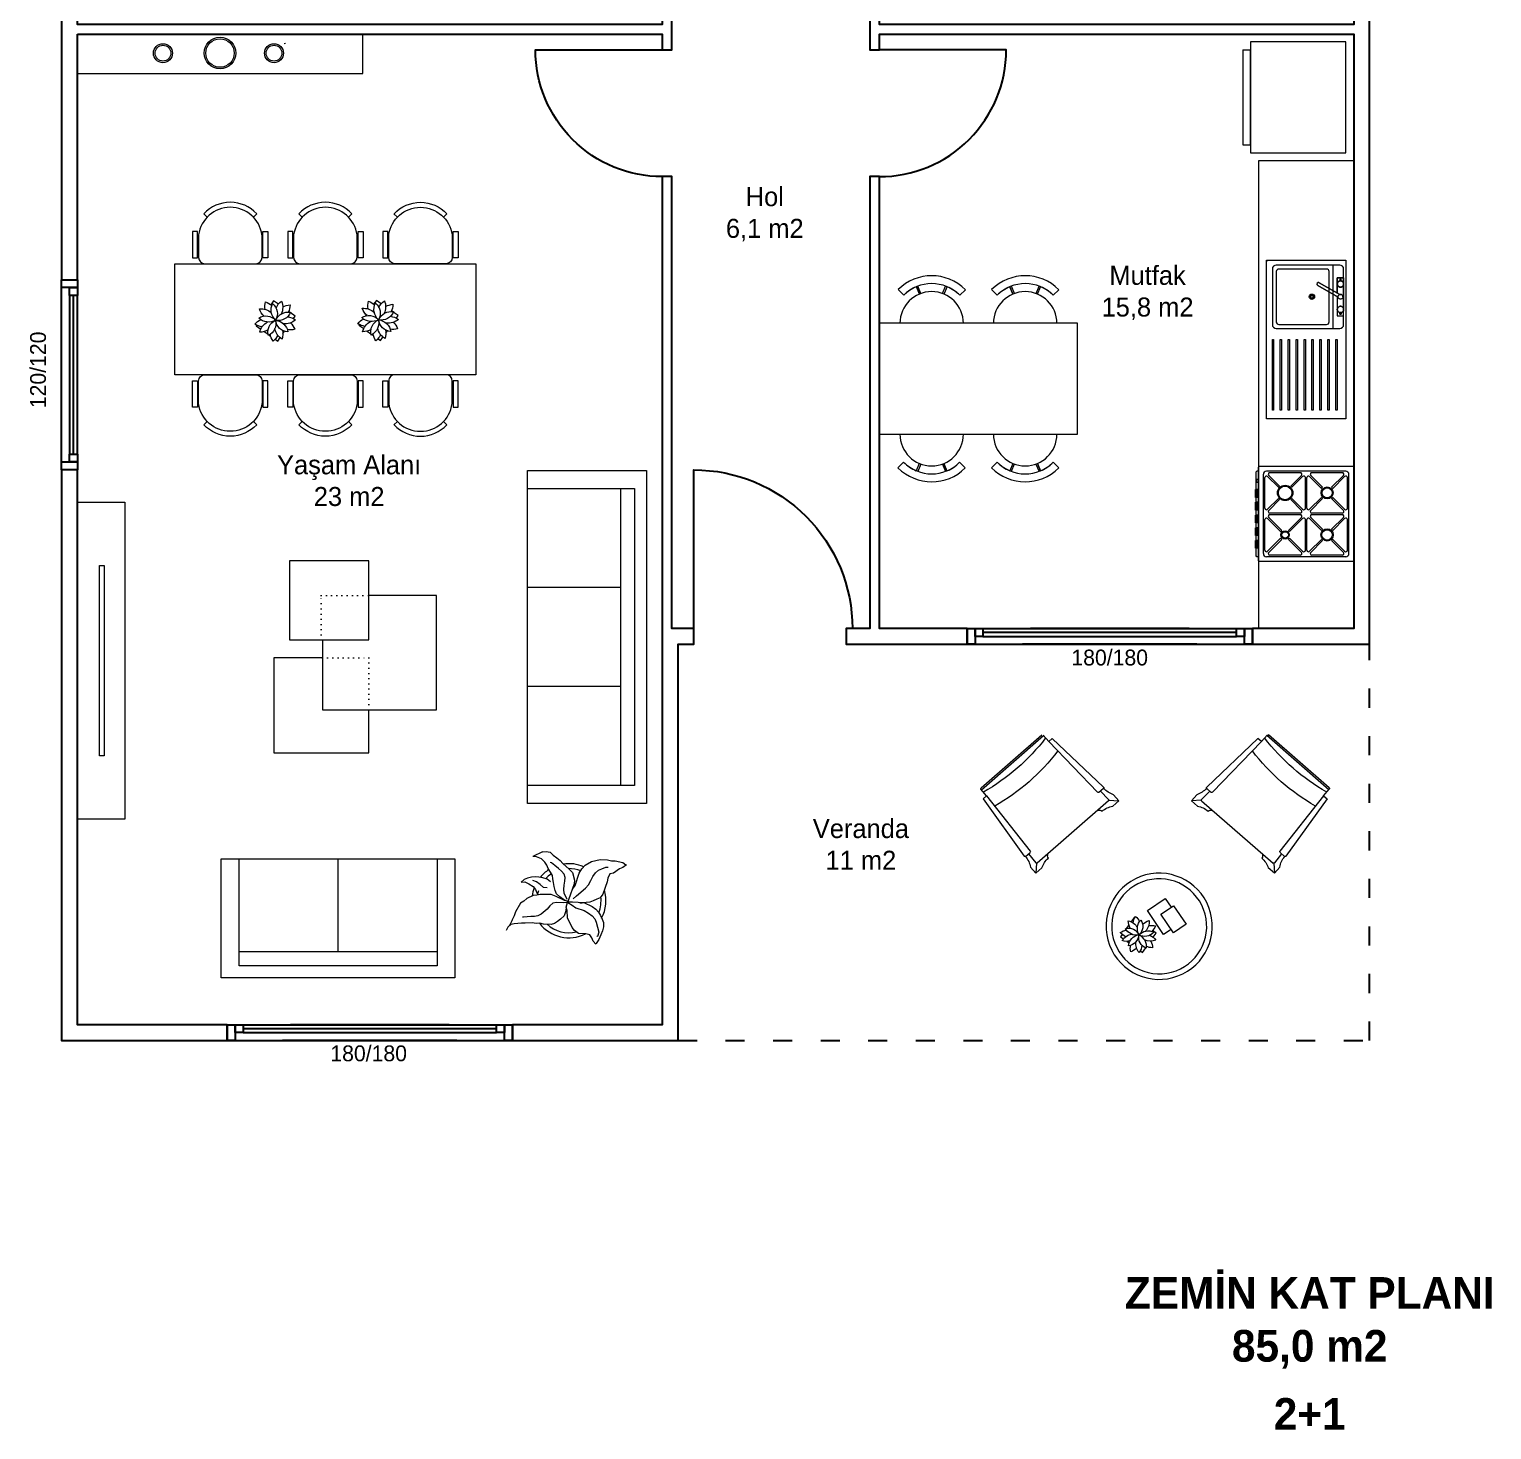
# Model space of a CAD drawing. Header units: metres. Extents: x 1257 to 2215, y 485 to 2129.
# Drawn here: x 1292 to 2215, y 485 to 1369 of the extents above; entities that cross this region are included whole.
import ezdxf

# ---------------------------------------------------------------- set-up
doc = ezdxf.new("R2010")
doc.units = ezdxf.units.M
doc.linetypes.add('ACAD_ISO03W100', pattern=[30, 12, -18])
doc.linetypes.add('DOT2', pattern=[3.175, 0, -3.175])
doc.layers.add('Kapı', color=154, linetype='Continuous', true_color=0x0c4697)
doc.layers.add('Pencere', color=141, linetype='Continuous')
doc.layers.add('Veranda', color=31, linetype='Continuous')
doc.layers.add('tefris', color=8, linetype='Continuous', lineweight=5)
doc.layers.add('tefriş', color=8, linetype='Continuous', lineweight=0)

# ---------------------------------------------------------------- blocks, each defined once
blk = doc.blocks.new('saksı masa')
at = {"lineweight": 0, "elevation": 51.05}
for points in [[(42694.75, -80314.18), (42694.75, -80310.89), (42697.47, -80310.89)], [(42704.69, -80310.89), (42705.39, -80310.89)], [(42707.48, -80310.89), (42707.68, -80310.89)], [(42711.37, -80310.89), (42711.83, -80310.89), (42711.83, -80314.14)], [(42694.75, -80321.82), (42694.75, -80321.17)], [(42696.49, -80325.76), (42694.75, -80325.76), (42694.75, -80322.39)], [(42711.83, -80323.95), (42711.83, -80325.76), (42709.54, -80325.76)], [(42711.83, -80316.55), (42711.83, -80319.15)], [(42711.83, -80319.94), (42711.83, -80320.88)], [(42706.79, -80325.76), (42705.15, -80325.76)]]:
    blk.add_lwpolyline(points, dxfattribs=at)
at = {"linetype": 'ByBlock', "lineweight": 0}
for centre, radius, start, end in [((42704.6, -80309.85, 51.05), 7.21, 160.75243, 194.49137), ((42693.42, -80318.19, 51.05), 11.57, 46.64859, 67.78949), ((42709.49, -80312.53, 51.05), 8.58, 139.39871, 188.8676), ((42695.53, -80312.53, 51.05), 9.31, 6.50685, 36.8699), ((42695.37, -80323.47, 51.05), 9.31, 78.50685, 108.8699), ((42699.68, -80310.19, 51.05), 8.58, 211.3987, 260.8676), ((42703.62, -80310.85, 51.05), 7.29, 183.75273, 264.95532), ((42695.13, -80319.14, 51.05), 7.91, 7.48413, 81.22392), ((42710.08, -80316.48, 51.05), 7.29, 111.75273, 192.95532), ((42699.57, -80310.97, 51.05), 7.91, 295.48413, 9.22392), ((42710.3, -80322.58, 51.05), 8.58, 67.3987, 116.8676), ((42711.33, -80317.1, 51.05), 7.21, 88.75243, 122.49137), ((42705.99, -80309.31, 51.05), 9.31, 294.50685, 324.8699), ((42699.95, -80309.05, 51.05), 11.57, 334.64859, 355.78948), ((42700.09, -80327.22, 51.05), 11.57, 118.64859, 139.78948), ((42695.62, -80314.01, 51.05), 7.21, 232.75243, 266.49137), ((42701.53, -80325.89, 51.05), 7.91, 79.48413, 153.22392), ((42696.27, -80315.26, 51.05), 7.29, 255.75273, 336.95532), ((42705.72, -80327, 51.05), 9.31, 150.50685, 180.8699), ((42694.42, -80318.8, 51.05), 8.58, 283.3987, 332.8676), ((42709.93, -80321.89, 51.05), 7.91, 151.48413, 225.22392), ((42706.73, -80324.36, 51.05), 7.29, 39.75273, 120.95532), ((42708.71, -80312.67, 51.05), 7.91, 223.48413, 297.22392), ((42698.19, -80323.61, 51.05), 7.29, 327.75273, 48.95532), ((42700.99, -80326.46, 51.05), 8.58, 355.3987, 44.8676), ((42710.66, -80312.44, 51.05), 11.57, 262.64859, 283.78949), ((42706.52, -80325.75, 51.05), 7.21, 16.75243, 50.49137), ((42710.75, -80323.67, 51.05), 11.57, 190.64859, 211.78949), ((42696.81, -80323.84, 51.05), 7.21, 304.75243, 338.49137), ((42712.28, -80318.25, 51.05), 9.31, 222.50685, 252.8699)]:
    blk.add_arc(centre, radius, start, end, dxfattribs=at)
blk = doc.blocks.new('sdkg')
at = {"lineweight": 0}
blk.add_lwpolyline([(-25200.41, 766.3), (-25205.97, 764.97), (-25210.19, 782.61), (-25196.94, 785.78), (-25195.4, 779.31)], dxfattribs=at)
blk.add_lwpolyline([(-25203.08, 777.47), (-25193.73, 779.71), (-25190.44, 765.96), (-25199.79, 763.72)], close=True, dxfattribs=at)
for major_axis in [(23.69, -23.69), (21.21, -21.21)]:
    blk.add_ellipse((-25206.72, 770.75), major_axis=major_axis, ratio=1, start_param=0.785398, end_param=7.068583, dxfattribs=at)
at = {"lineweight": 0, "xscale": -1, "rotation": 304.2121771615189}
blk.add_blockref('saksı masa', (65209.5, 10616.07, -51.05), dxfattribs=at)
blk = doc.blocks.new('ıuıouıo')
at = {"layer": 'tefris'}
blk.add_line((12709.23, 5633.69), (12703.11, 5630.56), dxfattribs=at)
at = {"layer": 'tefris', "lineweight": 0}
for p, q in [((12705.46, 5630.4), (12703.11, 5630.56)), ((12708.45, 5629.25), (12705.46, 5630.4)), ((12710.55, 5627.1), (12708.45, 5629.25)), ((12709.23, 5633.69), (12711.48, 5633.88)), ((12711.48, 5633.88), (12713.93, 5633.36)), ((12713.93, 5633.36), (12715.93, 5631.57)), ((12715.93, 5631.57), (12718.29, 5629.87)), ((12718.29, 5629.87), (12720.29, 5628.08)), ((12711.83, 5625.12), (12710.55, 5627.1)), ((12712.75, 5623.05), (12711.83, 5625.12)), ((12714.12, 5620.71), (12712.75, 5623.05)), ((12715.4, 5618.73), (12714.12, 5620.71)), ((12720.29, 5628.08), (12721.93, 5626.2)), ((12721.93, 5626.2), (12725.94, 5622.61)), ((12725.94, 5622.61), (12728.03, 5620.46)), ((12728.03, 5620.46), (12729.25, 5615.77)), ((12715.6, 5616.48), (12715.4, 5618.73)), ((12716.16, 5614.31), (12715.6, 5616.48)), ((12716.45, 5611.69), (12716.16, 5614.31)), ((12717.11, 5609.17), (12716.45, 5611.69)), ((12729.08, 5613.42), (12725.56, 5603.27)), ((12729.25, 5615.77), (12729.08, 5613.42)), ((12718.03, 5607.1), (12717.11, 5609.17)), ((12720.03, 5605.31), (12718.03, 5607.1)), ((12722.39, 5603.61), (12720.03, 5605.31)), ((12725.02, 5602.37), (12722.39, 5603.61)), ((12725.56, 5603.27), (12725.38, 5602.46))]:
    blk.add_line(p, q, dxfattribs=at)
for points in [[(12728.03, 5610.07), (12729.72, 5612.43), (12732.37, 5620.05), (12733.97, 5622.77), (12736.03, 5625.23), (12740.08, 5627.43), (12745.48, 5628.83), (12750.18, 5628.5), (12752.62, 5627.98), (12754.97, 5627.82), (12759.86, 5626.77), (12761.77, 5625.34)], [(12724.74, 5603.45), (12722.9, 5607.59), (12722.7, 5609.85), (12722.77, 5612.56), (12723.29, 5615), (12723.45, 5617.35), (12722.89, 5619.52), (12721.25, 5621.4), (12719.25, 5623.19), (12716.89, 5624.89), (12714.89, 5626.68), (12714.07, 5626.86)], [(12728.44, 5604.02), (12730.68, 5605.75), (12736.33, 5610.68), (12738.12, 5612.68), (12739.72, 5615.41), (12740.97, 5618.04), (12742.66, 5620.4), (12744.55, 5622.04), (12746.62, 5622.96), (12749.05, 5623.97), (12750.58, 5623.99)], [(12762.13, 5625.43), (12759.89, 5623.7), (12757.82, 5622.78), (12753.86, 5620.22), (12751.7, 5619.66), (12750.46, 5617.03), (12749.94, 5614.58), (12747.29, 5606.97), (12745.59, 5604.61), (12743.52, 5603.69), (12741.09, 5602.67), (12739.03, 5601.75), (12736.77, 5601.56), (12734.15, 5601.26), (12732.62, 5601.25)], [(12714.17, 5614.57), (12712.17, 5616.36), (12709.27, 5617.15), (12706.83, 5617.67), (12704.48, 5617.83), (12702.23, 5617.64), (12699.7, 5616.98), (12697.63, 5616.06), (12695.75, 5614.42), (12698.01, 5614.62), (12700.64, 5613.38), (12703.36, 5611.77), (12704.64, 5609.79), (12705.56, 5607.72), (12705.65, 5607.36)], [(12712.04, 5610.94), (12709.69, 5611.1), (12707.68, 5612.89), (12705.32, 5614.59), (12703.15, 5615.56)], [(12725.38, 5602.46), (12722.94, 5602.98), (12717.68, 5605.47), (12714.69, 5606.62), (12712.34, 5606.78), (12710.09, 5606.58), (12707.74, 5606.75), (12705.57, 5606.19), (12703.32, 5605.99), (12699.18, 5604.15), (12697.29, 5602.5), (12695.32, 5601.22), (12692.11, 5595.78), (12691.23, 5593.24), (12689.99, 5590.61), (12689.72, 5590.15)], [(12724.85, 5601.55), (12722.59, 5601.35), (12717.89, 5601.68), (12715.73, 5601.12), (12713.85, 5599.47), (12712.06, 5597.47), (12708.29, 5594.19), (12706.22, 5593.27), (12704.06, 5592.71), (12701.71, 5592.87), (12697.2, 5592.47), (12696.48, 5592.29)], [(12742.77, 5575.4), (12741.13, 5577.28), (12740.21, 5579.35), (12738.92, 5581.33), (12736.48, 5581.85), (12731.78, 5582.18), (12729.42, 5583.88), (12727.78, 5585.76), (12725.02, 5591.97), (12724.62, 5596.49), (12724.06, 5598.65), (12724.85, 5601.55), (12725.29, 5602.82)], [(12725.21, 5601.64), (12727.93, 5600.04), (12730.29, 5598.34), (12735.37, 5596.57), (12738.09, 5594.97), (12740.45, 5593.27), (12742.09, 5591.39), (12743.01, 5589.32), (12744.69, 5582.82), (12743.81, 5580.29), (12743.45, 5580.19)], [(12725.48, 5602.1), (12728.19, 5602.03), (12735.23, 5601.54), (12740.49, 5599.06), (12742.86, 5597.36), (12744.5, 5595.47), (12745.78, 5593.49), (12746.79, 5591.06), (12747.71, 5588.99), (12747.64, 5586.28), (12747.12, 5583.84), (12745.88, 5581.21), (12744.73, 5578.21), (12743.03, 5575.85), (12742.77, 5575.4)], [(12724.15, 5598.29), (12723.63, 5595.85), (12722.75, 5593.31), (12720.6, 5591.21), (12718.72, 5589.57), (12716.74, 5588.29), (12714.58, 5587.73), (12709.88, 5588.06), (12707.44, 5588.58), (12705.18, 5588.38), (12702.74, 5588.9), (12698.22, 5588.51), (12695.87, 5588.67), (12691.36, 5588.27), (12689.2, 5587.71), (12687.32, 5586.07), (12686.34, 5583.89)], [(12689.72, 5590.15), (12688.48, 5587.52), (12688.21, 5587.07)]]:
    blk.add_lwpolyline(points, dxfattribs=at)
for radius, start, end in [(23.37, 123.03597, 140.95296), (20.26, 123.91787, 136.71717), (23.37, 66.4984, 98.72496), (20.26, 68.47445, 91.02252), (23.37, 159.6618, 172.79449), (20.26, 161.88095, 170.03099), (20.26, 338.17054, 6.70831), (23.37, 332.00421, 16.99492), (23.37, 217.39924, 296.6162), (20.26, 227.17287, 283.43802)]:
    blk.add_arc((12725.85, 5602.76), radius, start, end, dxfattribs=at)
blk = doc.blocks.new('fewfe-flat-1')
at = {"layer": 'tefriş'}
for p, q in [((6.2, 30), (-14.8, 30)), ((-14.8, 30), (-14.8, 26)), ((-14.8, 26), (6.2, 26)), ((3.5, 25.3), (-14.5, 25.3)), ((6.2, 26), (6.2, 30)), ((-19.5, 20.3), (-19.5, -20.3)), ((17.7, 18.4), (20.3, 21.1)), ((17.7, -18.4), (20.3, -21.1)), ((-14.8, -26), (6.2, -26)), ((-14.8, -30), (-14.8, -26)), ((6.2, -30), (-14.8, -30)), ((-14.5, -25.3), (-7.9, -25.3)), ((-7.9, -25.3), (3.5, -25.3)), ((6.2, -26), (6.2, -30))]:
    blk.add_line(p, q, dxfattribs=at)
for centre, radius, start, end in [((-14.5, 20.3), 5, 90, 180), ((0, 0), 25.5, 277.8799, 82.1201), ((0.9, 0), 28.6, 312.6634, 47.3366), ((-14.5, -20.3), 5, 180, 270)]:
    blk.add_arc(centre, radius, start, end, dxfattribs=at)
blk = doc.blocks.new('RHHY')
at = {"layer": 'tefris'}
blk.add_line((47317.99, 12808.99), (47317.99, 12808.99), dxfattribs=at)
blk.add_lwpolyline([(47262.99, 12738.99), (47262.99, 12808.99), (47452.99, 12808.99), (47452.99, 12738.99)], close=True, dxfattribs=at)
at = {"layer": 'tefris', "yscale": 0.7920000000000001, "zscale": 0.7920000000000001}
for p, xscale, rotation in [((47297.99, 12824.44), 0.7920000000000001, 90), ((47357.99, 12824.44), 0.7920000000000001, 90), ((47417.99, 12824.44), -0.7920000000000001, 270), ((47297.99, 12723.55), -0.7920000000000001, 90), ((47357.99, 12723.55), -0.7920000000000001, 90), ((47417.99, 12723.55), 0.7920000000000001, 270)]:
    blk.add_blockref('fewfe-flat-1', p, dxfattribs=dict(at, xscale=xscale, rotation=rotation))
at = {"layer": 'tefris', "lineweight": 0, "xscale": -1.124734558589225, "yscale": 1.124734558589225, "zscale": 1.124734558589225, "rotation": 54.92797529357883}
for p in [(990.47, 103990.11, -57.41), (1055.39, 103990.43, -57.41)]:
    blk.add_blockref('saksı masa', p, dxfattribs=at)
blk = doc.blocks.new('YJJ')
at = {"layer": 'tefris'}
blk.add_lwpolyline([(47514.49, 12708.99), (47539.49, 12708.99), (47539.49, 12888.99), (47514.49, 12888.99)], close=True, dxfattribs=at)
for centre, radius in [((47526.6, 12833.05), 6), ((47526.6, 12833.05), 5), ((47526.5, 12798.99), 10), ((47526.5, 12798.99), 9), ((47526.6, 12763), 6), ((47526.6, 12763), 5)]:
    blk.add_circle(centre, radius, dxfattribs=at)

msp = doc.modelspace()

# ---------------------------------------------------------------- linework, layer by layer
for p, q in [((1883.69, 990.92), (2063.69, 990.92)), ((1883.69, 990.92), (1883.69, 980.92)), ((2063.69, 980.92), (2063.69, 990.92)), ((1883.69, 980.92), (2063.69, 980.92)), ((1416.82, 740.92), (1596.82, 740.92)), ((1416.82, 740.92), (1416.82, 730.92)), ((1596.82, 730.92), (1596.82, 740.92)), ((1416.82, 730.92), (1596.82, 730.92))]:
    msp.add_line(p, q)
for points in [[(1322.32, 1365.92), (1691.32, 1365.92), (1691.32, 1355.92), (1697.32, 1355.92), (1697.32, 1381.92), (1691.32, 1381.92), (1691.32, 1371.92), (1322.32, 1371.92), (1322.32, 1491.42), (1312.32, 1491.42), (1312.32, 1210.92), (1322.32, 1210.92)], [(1822.32, 1381.92), (1822.32, 1355.92), (1828.32, 1355.92), (1828.32, 1365.92), (2127.57, 1365.92), (2127.57, 990.92), (2063.69, 990.92), (2063.69, 980.92), (2137.57, 980.92), (2137.57, 1491.42), (2127.57, 1491.42), (2127.57, 1371.92), (1828.32, 1371.92), (1828.32, 1381.92)], [(1691.32, 1275.92), (1691.32, 990.92), (1691.32, 740.92), (1596.82, 740.92), (1596.82, 730.92), (1701.32, 730.92), (1701.32, 980.92), (1711.32, 980.92), (1711.32, 990.92), (1697.32, 990.92), (1697.32, 1275.92)], [(1883.69, 990.92), (1828.32, 990.92), (1828.32, 1275.92), (1822.32, 1275.92), (1822.32, 990.92), (1807.32, 990.92), (1807.32, 980.92), (1883.69, 980.92)], [(1312.32, 1090.92), (1312.32, 730.92), (1416.82, 730.92), (1416.82, 740.92), (1322.32, 740.92), (1322.32, 1090.92)]]:
    msp.add_lwpolyline(points, close=True)
at = {"layer": 'Kapı'}
for points in [[(1691.32, 1275.92, -0.414214), (1611.32, 1355.92), (1691.32, 1355.92)], [(1828.32, 1275.92, 0.414214), (1908.32, 1355.92), (1828.32, 1355.92)], [(1711.32, 990.92), (1711.32, 1090.92, -0.414214), (1811.32, 990.92)]]:
    msp.add_lwpolyline(points, format="xyb", dxfattribs=at)
at = {"layer": 'Pencere'}
for p, q in [((1312.32, 1095.92), (1312.32, 1205.92)), ((1317.32, 1200.92), (1317.32, 1100.92)), ((1319.82, 1100.92), (1319.82, 1200.92)), ((1322.32, 1100.92), (1322.32, 1200.92)), ((2053.69, 988.42), (1893.69, 988.42)), ((2023.69, 990.92), (1923.69, 990.92)), ((1893.69, 985.92), (2053.69, 985.92)), ((2028.69, 980.92), (1918.69, 980.92)), ((1586.82, 738.42), (1426.82, 738.42)), ((1556.82, 740.92), (1456.82, 740.92)), ((1426.82, 735.92), (1586.82, 735.92)), ((1561.82, 730.92), (1451.82, 730.92))]:
    msp.add_line(p, q, dxfattribs=at)
for points in [[(1312.32, 1205.92), (1312.32, 1210.92), (1322.32, 1210.92), (1322.32, 1205.92), (1312.32, 1205.92)], [(1322.32, 1200.92), (1317.32, 1200.92), (1317.32, 1205.92), (1322.32, 1205.92), (1322.32, 1200.92)], [(1322.32, 1095.92), (1317.32, 1095.92), (1317.32, 1100.92), (1322.32, 1100.92), (1322.32, 1095.92)], [(1312.32, 1090.92), (1312.32, 1095.92), (1322.32, 1095.92), (1322.32, 1090.92), (1312.32, 1090.92)], [(1888.69, 980.92), (1883.69, 980.92), (1883.69, 990.92), (1888.69, 990.92), (1888.69, 980.92)], [(1893.69, 990.92), (1893.69, 985.92), (1888.69, 985.92), (1888.69, 990.92), (1893.69, 990.92)], [(2058.69, 990.92), (2058.69, 985.92), (2053.69, 985.92), (2053.69, 990.92), (2058.69, 990.92)], [(2063.69, 980.92), (2058.69, 980.92), (2058.69, 990.92), (2063.69, 990.92), (2063.69, 980.92)], [(1421.82, 730.92), (1416.82, 730.92), (1416.82, 740.92), (1421.82, 740.92), (1421.82, 730.92)], [(1426.82, 740.92), (1426.82, 735.92), (1421.82, 735.92), (1421.82, 740.92), (1426.82, 740.92)], [(1591.82, 740.92), (1591.82, 735.92), (1586.82, 735.92), (1586.82, 740.92), (1591.82, 740.92)], [(1596.82, 730.92), (1591.82, 730.92), (1591.82, 740.92), (1596.82, 740.92), (1596.82, 730.92)]]:
    msp.add_lwpolyline(points, dxfattribs=at)
at = {"layer": 'tefris', "lineweight": 0, "ltscale": 50}
msp.add_line((1453.69, 1359.91), (1452.78, 1359.8), dxfattribs=at)
at = {"layer": 'tefris', "ltscale": 0.05}
for p, q in [((2122.57, 1360.92), (2062.57, 1360.92)), ((2062.57, 1360.92), (2062.57, 1290.92)), ((2122.57, 1290.92), (2122.57, 1360.92)), ((2057.57, 1355.92), (2057.57, 1295.92)), ((2062.57, 1295.92), (2062.57, 1355.92)), ((2057.57, 1295.92), (2062.57, 1295.92)), ((2062.57, 1290.92), (2122.57, 1290.92))]:
    msp.add_line(p, q, dxfattribs=at)
at = {"layer": 'tefris', "ltscale": 50}
msp.add_line((2057.57, 1355.92), (2062.57, 1355.92), dxfattribs=at)
at = {"layer": 'tefris'}
for p, q in [((2072.57, 1223.16), (2072.57, 1222.16)), ((1840.14, 1204.67), (1843.67, 1201.12)), ((1840.14, 1204.67), (1843.67, 1201.12)), ((1843.67, 1201.12), (1840.14, 1204.67)), ((1851.66, 1206.48), (1853.59, 1201.86)), ((1851.66, 1206.48), (1853.59, 1201.86)), ((1853.59, 1201.86), (1851.66, 1206.48)), ((1854.52, 1202.23), (1852.59, 1206.84)), ((1868.18, 1202.21), (1870.13, 1206.82)), ((1869.11, 1201.84), (1871.06, 1206.44)), ((1869.11, 1201.84), (1871.06, 1206.44)), ((1869.11, 1201.84), (1871.06, 1206.44)), ((1879.03, 1201.07), (1882.57, 1204.6)), ((1879.03, 1201.07), (1882.57, 1204.6)), ((1879.03, 1201.07), (1882.57, 1204.6)), ((1899.13, 1204.67), (1902.66, 1201.12)), ((1899.13, 1204.67), (1902.66, 1201.12)), ((1902.66, 1201.12), (1899.13, 1204.67)), ((1910.65, 1206.48), (1912.58, 1201.86)), ((1910.65, 1206.48), (1912.58, 1201.86)), ((1912.58, 1201.86), (1910.65, 1206.48)), ((1913.51, 1202.23), (1911.58, 1206.84)), ((1927.16, 1202.21), (1929.11, 1206.82)), ((1928.09, 1201.84), (1930.04, 1206.44)), ((1928.09, 1201.84), (1930.04, 1206.44)), ((1928.09, 1201.84), (1930.04, 1206.44)), ((1938.01, 1201.07), (1941.55, 1204.6)), ((1938.01, 1201.07), (1941.55, 1204.6)), ((1938.01, 1201.07), (1941.55, 1204.6)), ((2122.57, 1123.16), (2121.57, 1123.16)), ((1843.61, 1095.77), (1840.07, 1092.24)), ((1843.61, 1095.77), (1840.07, 1092.24)), ((1843.61, 1095.77), (1840.07, 1092.24)), ((1853.53, 1095), (1851.59, 1090.39)), ((1853.53, 1095), (1851.59, 1090.39)), ((1853.53, 1095), (1851.59, 1090.39)), ((1854.46, 1094.63), (1852.51, 1090.02)), ((1868.12, 1094.61), (1870.05, 1089.99)), ((1870.98, 1090.36), (1869.05, 1094.97)), ((1870.98, 1090.36), (1869.05, 1094.97)), ((1869.05, 1094.97), (1870.98, 1090.36)), ((1882.5, 1092.17), (1878.97, 1095.71)), ((1882.5, 1092.17), (1878.97, 1095.71)), ((1878.97, 1095.71), (1882.5, 1092.17)), ((1902.6, 1095.77), (1899.06, 1092.24)), ((1902.6, 1095.77), (1899.06, 1092.24)), ((1902.6, 1095.77), (1899.06, 1092.24)), ((1912.52, 1095), (1910.57, 1090.39)), ((1912.52, 1095), (1910.57, 1090.39)), ((1912.52, 1095), (1910.57, 1090.39)), ((1913.45, 1094.63), (1911.5, 1090.02)), ((1927.1, 1094.61), (1929.04, 1089.99)), ((1929.97, 1090.36), (1928.03, 1094.97)), ((1929.97, 1090.36), (1928.03, 1094.97)), ((1928.03, 1094.97), (1929.97, 1090.36)), ((1941.48, 1092.17), (1937.95, 1095.71)), ((1941.48, 1092.17), (1937.95, 1095.71)), ((1937.95, 1095.71), (1941.48, 1092.17)), ((2065.99, 1089.66), (2066.49, 1090.16)), ((2065.99, 1078.47), (2065.99, 1089.66)), ((2067.57, 1090.16), (2066.49, 1090.16)), ((2068.07, 1093.16), (2067.57, 1092.66)), ((2067.57, 1033.66), (2067.57, 1092.66)), ((2127.07, 1093.16), (2068.07, 1093.16)), ((2122.57, 1090.16), (2072.57, 1090.16)), ((2093.95, 1089.16), (2074.69, 1089.16)), ((2120.45, 1089.16), (2101.19, 1089.16)), ((2127.57, 1092.66), (2127.07, 1093.16)), ((2127.57, 1033.66), (2127.57, 1092.66)), ((2067.57, 1084.97), (2066.49, 1084.97)), ((2066.49, 1082.97), (2066.49, 1084.97)), ((2067.57, 1082.97), (2066.49, 1082.97)), ((2070.57, 1038.16), (2070.57, 1088.16)), ((2071.57, 1066.78), (2071.57, 1086.04)), ((2080.08, 1079.94), (2073.28, 1086.74)), ((2080.79, 1080.65), (2073.98, 1087.45)), ((2080.08, 1079.94), (2080.79, 1080.65)), ((2087.86, 1080.65), (2094.66, 1087.45)), ((2088.56, 1079.94), (2087.86, 1080.65)), ((2088.56, 1079.94), (2095.36, 1086.74)), ((2097.07, 1066.78), (2097.07, 1086.04)), ((2098.07, 1066.78), (2098.07, 1086.04)), ((2099.78, 1086.74), (2107.29, 1079.23)), ((2100.48, 1087.45), (2107.99, 1079.94)), ((2107.29, 1079.23), (2107.99, 1079.94)), ((2113.65, 1079.94), (2121.16, 1087.45)), ((2113.65, 1079.94), (2114.36, 1079.23)), ((2114.36, 1079.23), (2121.86, 1086.74)), ((2123.57, 1066.78), (2123.57, 1086.04)), ((2124.57, 1038.16), (2124.57, 1088.16)), ((2067.57, 1078.47), (2065.57, 1078.47)), ((2065.57, 1073.47), (2065.57, 1078.47)), ((2067.57, 1073.47), (2065.57, 1073.47)), ((2067.57, 1070.47), (2065.57, 1070.47)), ((2065.57, 1065.47), (2065.57, 1070.47)), ((2065.99, 1070.47), (2065.99, 1073.47)), ((2066.57, 1073.47), (2066.57, 1078.47)), ((2066.57, 1065.47), (2066.57, 1070.47)), ((2067.07, 1073.47), (2067.07, 1078.47)), ((2067.07, 1065.47), (2067.07, 1070.47)), ((2073.28, 1066.07), (2080.08, 1072.87)), ((2073.98, 1065.36), (2080.79, 1072.16)), ((2080.79, 1072.16), (2080.08, 1072.87)), ((2087.86, 1072.16), (2088.56, 1072.87)), ((2094.66, 1065.36), (2087.86, 1072.16)), ((2095.36, 1066.07), (2088.56, 1072.87)), ((2099.78, 1066.07), (2107.29, 1073.58)), ((2100.48, 1065.36), (2107.99, 1072.87)), ((2107.29, 1073.58), (2107.99, 1072.87)), ((2113.65, 1072.87), (2114.36, 1073.58)), ((2113.65, 1072.87), (2121.16, 1065.36)), ((2114.36, 1073.58), (2121.86, 1066.07)), ((2067.57, 1065.47), (2065.57, 1065.47)), ((2067.57, 1062.47), (2065.57, 1062.47)), ((2065.57, 1057.47), (2065.57, 1062.47)), ((2065.99, 1062.47), (2065.99, 1065.47)), ((2066.57, 1057.47), (2066.57, 1062.47)), ((2067.07, 1057.47), (2067.07, 1062.47)), ((2093.95, 1063.66), (2074.69, 1063.66)), ((2093.95, 1062.66), (2074.69, 1062.66)), ((2120.45, 1063.66), (2101.19, 1063.66)), ((2120.45, 1062.66), (2101.19, 1062.66)), ((2067.57, 1057.47), (2065.57, 1057.47)), ((2065.57, 1049.47), (2065.57, 1054.47)), ((2067.57, 1054.47), (2065.57, 1054.47)), ((2065.99, 1054.47), (2065.99, 1057.47)), ((2066.57, 1049.47), (2066.57, 1054.47)), ((2067.07, 1049.47), (2067.07, 1054.47)), ((2071.57, 1040.28), (2071.57, 1059.54)), ((2081.49, 1052.03), (2073.28, 1060.24)), ((2082.2, 1052.73), (2073.98, 1060.95)), ((2081.49, 1052.03), (2082.2, 1052.73)), ((2086.44, 1052.73), (2094.66, 1060.95)), ((2087.15, 1052.03), (2086.44, 1052.73)), ((2087.15, 1052.03), (2095.36, 1060.24)), ((2097.07, 1040.28), (2097.07, 1059.54)), ((2098.07, 1040.28), (2098.07, 1059.54)), ((2107.29, 1052.73), (2099.78, 1060.24)), ((2107.99, 1053.44), (2100.48, 1060.95)), ((2107.99, 1053.44), (2107.29, 1052.73)), ((2121.16, 1060.95), (2113.65, 1053.44)), ((2114.36, 1052.73), (2113.65, 1053.44)), ((2121.86, 1060.24), (2114.36, 1052.73)), ((2123.57, 1040.28), (2123.57, 1059.54)), ((2067.57, 1049.47), (2065.57, 1049.47)), ((2065.57, 1041.47), (2065.57, 1046.47)), ((2067.57, 1046.47), (2065.57, 1046.47)), ((2065.99, 1046.47), (2065.99, 1049.47)), ((2066.57, 1041.47), (2066.57, 1046.47)), ((2067.07, 1041.47), (2067.07, 1046.47)), ((2073.28, 1039.57), (2081.49, 1047.79)), ((2073.98, 1038.86), (2082.2, 1047.08)), ((2082.2, 1047.08), (2081.49, 1047.79)), ((2086.44, 1047.08), (2087.15, 1047.79)), ((2094.66, 1038.86), (2086.44, 1047.08)), ((2095.36, 1039.57), (2087.15, 1047.79)), ((2107.29, 1047.08), (2099.78, 1039.57)), ((2107.99, 1046.37), (2100.48, 1038.86)), ((2107.99, 1046.37), (2107.29, 1047.08)), ((2114.36, 1047.08), (2113.65, 1046.37)), ((2121.16, 1038.86), (2113.65, 1046.37)), ((2121.86, 1039.57), (2114.36, 1047.08)), ((2067.57, 1041.47), (2065.57, 1041.47)), ((2065.99, 1036.66), (2065.99, 1041.47)), ((2066.49, 1036.16), (2065.99, 1036.66)), ((2067.57, 1036.16), (2066.49, 1036.16)), ((2067.57, 1033.66), (2068.07, 1033.16)), ((2122.57, 1036.16), (2072.57, 1036.16)), ((2093.95, 1037.16), (2074.69, 1037.16)), ((2120.45, 1037.16), (2101.19, 1037.16)), ((2127.57, 1033.66), (2127.07, 1033.16)), ((2127.07, 1033.16), (2068.07, 1033.16))]:
    msp.add_line(p, q, dxfattribs=at)
at = {"layer": 'tefris', "linetype": 'Continuous'}
for p, q in [((2072.57, 1223.16), (2122.57, 1223.16)), ((2072.57, 1123.16), (2072.57, 1223.16)), ((2118.75, 1220.16), (2078.75, 1220.16)), ((2114.58, 1180.16), (2114.58, 1220.16)), ((2122.57, 1223.16), (2122.57, 1123.16)), ((2076.25, 1217.66), (2076.25, 1182.66)), ((2078.75, 1215.99), (2078.75, 1184.32)), ((2110.41, 1217.66), (2080.41, 1217.66)), ((2104.68, 1208.86), (2104.53, 1208.66)), ((2104.89, 1209.02), (2104.68, 1208.86)), ((2105.14, 1209.12), (2104.89, 1209.02)), ((2105.39, 1209.16), (2105.14, 1209.12)), ((2105.64, 1209.12), (2105.39, 1209.16)), ((2105.89, 1209.02), (2105.64, 1209.12)), ((2105.89, 1209.02), (2118.76, 1201.59)), ((2118.76, 1201.59), (2105.89, 1209.02)), ((2112.08, 1184.32), (2112.08, 1215.99)), ((2121.25, 1212.16), (2117.25, 1212.16)), ((2117.25, 1212.16), (2117.25, 1202.46)), ((2121.25, 1212.16), (2117.25, 1212.16)), ((2117.25, 1212.16), (2117.25, 1202.47)), ((2117.25, 1208.16), (2117.25, 1212.16)), ((2117.25, 1212.16), (2121.25, 1212.16)), ((2117.37, 1208.84), (2117.28, 1208.5)), ((2117.51, 1209.14), (2117.37, 1208.84)), ((2117.71, 1209.43), (2117.51, 1209.14)), ((2117.96, 1209.69), (2117.71, 1209.43)), ((2118.24, 1209.89), (2117.96, 1209.69)), ((2118.56, 1210.04), (2118.24, 1209.89)), ((2118.75, 1210.09), (2118.56, 1210.04)), ((2119.75, 1211.16), (2118.75, 1211.16)), ((2118.75, 1211.16), (2118.75, 1210.04)), ((2119.75, 1211.16), (2118.75, 1211.16)), ((2118.75, 1211.16), (2118.75, 1210.09)), ((2118.75, 1210.09), (2118.9, 1210.13)), ((2118.9, 1210.13), (2118.75, 1210.09)), ((2118.75, 1210.09), (2118.75, 1210.09)), ((2118.9, 1210.13), (2119.25, 1210.16)), ((2119.25, 1210.16), (2118.9, 1210.13)), ((2119.25, 1210.16), (2119.59, 1210.13)), ((2119.59, 1210.13), (2119.25, 1210.16)), ((2119.59, 1210.13), (2119.92, 1210.04)), ((2119.75, 1210.09), (2119.59, 1210.13)), ((2119.75, 1210.04), (2119.75, 1211.16)), ((2119.75, 1210.09), (2119.75, 1211.16)), ((2119.92, 1210.04), (2119.75, 1210.09)), ((2119.92, 1210.04), (2119.75, 1210.09)), ((2119.75, 1210.09), (2119.75, 1210.09)), ((2119.75, 1210.09), (2119.75, 1210.09)), ((2119.75, 1210.09), (2119.75, 1210.09)), ((2120.25, 1209.89), (2119.92, 1210.04)), ((2120.54, 1209.69), (2120.25, 1209.89)), ((2120.78, 1209.44), (2120.54, 1209.69)), ((2120.98, 1209.16), (2120.78, 1209.44)), ((2121.13, 1208.84), (2120.98, 1209.16)), ((2121.22, 1208.51), (2121.13, 1208.84)), ((2121.25, 1182.66), (2121.25, 1217.66)), ((2121.25, 1188.16), (2121.25, 1212.16)), ((2121.25, 1188.16), (2121.25, 1212.16)), ((2121.25, 1212.16), (2121.25, 1192.16)), ((2104.43, 1208.42), (2104.39, 1208.16)), ((2104.39, 1208.16), (2104.43, 1207.9)), ((2104.53, 1208.66), (2104.43, 1208.42)), ((2104.43, 1207.9), (2104.52, 1207.66)), ((2104.52, 1207.66), (2104.68, 1207.45)), ((2104.68, 1207.45), (2104.89, 1207.29)), ((2117.76, 1199.86), (2104.89, 1207.29)), ((2104.89, 1207.29), (2117.76, 1199.86)), ((2117.28, 1208.5), (2117.25, 1208.16)), ((2117.25, 1202.47), (2117.25, 1208.16)), ((2117.25, 1208.16), (2117.28, 1207.81)), ((2117.25, 1200.14), (2117.25, 1188.16)), ((2117.76, 1199.86), (2117.25, 1200.14)), ((2117.25, 1200.14), (2117.25, 1188.16)), ((2117.28, 1207.81), (2117.37, 1207.47)), ((2117.37, 1207.47), (2117.52, 1207.16)), ((2117.52, 1207.16), (2117.72, 1206.87)), ((2117.72, 1206.87), (2117.95, 1206.63)), ((2117.75, 1200.16), (2117.78, 1200.45)), ((2117.78, 1199.86), (2117.75, 1200.16)), ((2117.78, 1200.45), (2117.86, 1200.73)), ((2117.86, 1199.58), (2117.78, 1199.86)), ((2117.86, 1200.73), (2118, 1200.99)), ((2118, 1199.32), (2117.86, 1199.58)), ((2117.95, 1206.63), (2118.25, 1206.43)), ((2118, 1200.99), (2118.19, 1201.22)), ((2118.19, 1201.22), (2118.41, 1201.4)), ((2118.25, 1206.43), (2118.57, 1206.28)), ((2118.41, 1201.4), (2118.67, 1201.54)), ((2118.57, 1206.28), (2118.91, 1206.19)), ((2118.67, 1201.54), (2118.96, 1201.63)), ((2118.79, 1201.58), (2118.76, 1201.59)), ((2118.96, 1201.63), (2118.79, 1201.58)), ((2118.91, 1206.19), (2119.25, 1206.16)), ((2118.96, 1201.63), (2119.25, 1201.66)), ((2119.25, 1201.66), (2118.96, 1201.63)), ((2119.25, 1206.16), (2119.59, 1206.19)), ((2119.25, 1201.66), (2119.55, 1201.63)), ((2119.55, 1201.63), (2119.25, 1201.66)), ((2119.55, 1201.63), (2119.82, 1201.54)), ((2119.82, 1201.54), (2119.55, 1201.63)), ((2119.59, 1206.19), (2119.94, 1206.28)), ((2119.82, 1201.54), (2120.08, 1201.4)), ((2120.08, 1201.4), (2119.82, 1201.54)), ((2119.94, 1206.28), (2120.25, 1206.43)), ((2120.08, 1201.4), (2120.31, 1201.21)), ((2120.31, 1201.21), (2120.08, 1201.4)), ((2120.25, 1206.43), (2120.53, 1206.62)), ((2120.31, 1201.21), (2120.5, 1200.99)), ((2120.5, 1200.99), (2120.31, 1201.21)), ((2120.63, 1199.57), (2120.49, 1199.32)), ((2120.5, 1200.99), (2120.64, 1200.72)), ((2120.64, 1200.72), (2120.5, 1200.99)), ((2120.53, 1206.62), (2120.76, 1206.85)), ((2120.72, 1199.86), (2120.63, 1199.57)), ((2120.64, 1200.72), (2120.72, 1200.45)), ((2120.72, 1200.45), (2120.64, 1200.72)), ((2120.72, 1200.45), (2120.75, 1200.16)), ((2120.75, 1200.16), (2120.72, 1200.45)), ((2120.75, 1200.16), (2120.72, 1199.86)), ((2120.76, 1206.85), (2120.98, 1207.15)), ((2120.98, 1207.15), (2121.12, 1207.46)), ((2121.12, 1207.46), (2121.22, 1207.81)), ((2121.25, 1208.15), (2121.22, 1208.51)), ((2121.22, 1207.81), (2121.25, 1208.15)), ((2117.28, 1192.5), (2117.25, 1192.16)), ((2117.25, 1192.16), (2117.28, 1191.81)), ((2117.37, 1192.84), (2117.28, 1192.5)), ((2117.28, 1191.81), (2117.38, 1191.45)), ((2117.51, 1193.15), (2117.37, 1192.84)), ((2117.38, 1191.45), (2117.52, 1191.14)), ((2117.71, 1193.44), (2117.51, 1193.15)), ((2117.52, 1191.14), (2117.73, 1190.86)), ((2117.96, 1193.69), (2117.71, 1193.44)), ((2117.73, 1190.86), (2117.98, 1190.61)), ((2118.25, 1193.89), (2117.96, 1193.69)), ((2117.98, 1190.61), (2118.24, 1190.43)), ((2118.18, 1199.1), (2118, 1199.32)), ((2118.42, 1198.91), (2118.18, 1199.1)), ((2118.24, 1190.43), (2118.55, 1190.28)), ((2118.55, 1194.03), (2118.25, 1193.89)), ((2118.68, 1198.77), (2118.42, 1198.91)), ((2118.9, 1194.13), (2118.55, 1194.03)), ((2118.96, 1198.68), (2118.68, 1198.77)), ((2119.25, 1194.16), (2118.9, 1194.13)), ((2119.25, 1198.66), (2118.96, 1198.68)), ((2119.54, 1198.69), (2119.25, 1198.66)), ((2119.59, 1194.13), (2119.25, 1194.16)), ((2119.82, 1198.77), (2119.54, 1198.69)), ((2119.96, 1194.03), (2119.59, 1194.13)), ((2120.24, 1190.42), (2119.75, 1190.22)), ((2120.08, 1198.91), (2119.82, 1198.77)), ((2119.94, 1190.28), (2120.24, 1190.42)), ((2120.29, 1193.87), (2119.96, 1194.03)), ((2120.3, 1199.09), (2120.08, 1198.91)), ((2120.24, 1190.42), (2120.53, 1190.62)), ((2120.53, 1190.62), (2120.24, 1190.42)), ((2120.53, 1193.69), (2120.29, 1193.87)), ((2120.49, 1199.32), (2120.3, 1199.09)), ((2120.78, 1193.44), (2120.53, 1193.69)), ((2120.53, 1190.62), (2120.78, 1190.87)), ((2120.78, 1190.87), (2120.53, 1190.62)), ((2120.98, 1193.16), (2120.78, 1193.44)), ((2120.78, 1190.87), (2120.98, 1191.16)), ((2120.98, 1191.16), (2120.78, 1190.87)), ((2121.13, 1192.84), (2120.98, 1193.16)), ((2120.98, 1191.16), (2121.12, 1191.46)), ((2121.12, 1191.46), (2120.98, 1191.16)), ((2121.12, 1191.46), (2121.22, 1191.83)), ((2121.22, 1191.83), (2121.12, 1191.46)), ((2121.22, 1192.5), (2121.13, 1192.84)), ((2121.25, 1192.16), (2121.22, 1192.5)), ((2121.22, 1191.83), (2121.25, 1192.16)), ((2121.25, 1192.16), (2121.22, 1191.83)), ((2080.41, 1182.66), (2110.41, 1182.66)), ((2117.25, 1188.16), (2121.25, 1188.16)), ((2117.25, 1188.16), (2121.25, 1188.16)), ((2118.55, 1190.28), (2118.75, 1190.22)), ((2118.75, 1189.16), (2118.75, 1190.27)), ((2118.92, 1190.18), (2118.75, 1190.23)), ((2118.75, 1190.23), (2118.75, 1190.22)), ((2118.75, 1190.22), (2118.75, 1189.16)), ((2119.75, 1189.16), (2118.75, 1189.16)), ((2118.75, 1189.16), (2119.75, 1189.16)), ((2119.25, 1190.16), (2118.92, 1190.18)), ((2119.75, 1190.22), (2119.25, 1190.16)), ((2119.75, 1190.22), (2119.94, 1190.28)), ((2119.75, 1190.27), (2119.75, 1189.16)), ((2119.75, 1189.16), (2119.75, 1190.22)), ((2076.25, 1128.57), (2076.25, 1173.2)), ((2076.25, 1173.2), (2077.08, 1173.2)), ((2077.08, 1173.2), (2077.08, 1128.57)), ((2078.75, 1180.16), (2118.75, 1180.16)), ((2081.25, 1128.57), (2081.25, 1173.2)), ((2081.25, 1173.2), (2082.08, 1173.2)), ((2082.08, 1173.2), (2082.08, 1128.57)), ((2086.25, 1128.57), (2086.25, 1173.2)), ((2086.25, 1173.2), (2087.08, 1173.2)), ((2087.08, 1173.2), (2087.08, 1128.57)), ((2091.25, 1128.57), (2091.25, 1173.2)), ((2091.25, 1173.2), (2092.08, 1173.2)), ((2092.08, 1173.2), (2092.08, 1128.57)), ((2096.25, 1128.57), (2096.25, 1173.2)), ((2096.25, 1173.2), (2097.08, 1173.2)), ((2097.08, 1173.2), (2097.08, 1128.57)), ((2101.25, 1128.57), (2101.25, 1173.2)), ((2101.25, 1173.2), (2102.08, 1173.2)), ((2102.08, 1173.2), (2102.08, 1128.57)), ((2106.25, 1128.57), (2106.25, 1173.2)), ((2106.25, 1173.2), (2107.08, 1173.2)), ((2107.08, 1173.2), (2107.08, 1128.57)), ((2111.25, 1128.57), (2111.25, 1173.2)), ((2111.25, 1173.2), (2112.08, 1173.2)), ((2112.08, 1173.2), (2112.08, 1128.57)), ((2116.25, 1128.57), (2116.25, 1173.2)), ((2116.25, 1173.2), (2117.08, 1173.2)), ((2117.08, 1173.2), (2117.08, 1128.57)), ((2077.08, 1128.57), (2076.25, 1128.57)), ((2082.08, 1128.57), (2081.25, 1128.57)), ((2087.08, 1128.57), (2086.25, 1128.57)), ((2092.08, 1128.57), (2091.25, 1128.57)), ((2097.08, 1128.57), (2096.25, 1128.57)), ((2102.08, 1128.57), (2101.25, 1128.57)), ((2107.08, 1128.57), (2106.25, 1128.57)), ((2112.08, 1128.57), (2111.25, 1128.57)), ((2117.08, 1128.57), (2116.25, 1128.57)), ((2122.57, 1123.16), (2072.57, 1123.16))]:
    msp.add_line(p, q, dxfattribs=at)
at = {"layer": 'tefris', "extrusion": (0, 0, -1)}
for p, q in [((1892.49, 890.29), (1930.77, 923.69)), ((1892.49, 890.29), (1930.77, 923.69)), ((1892.69, 889.14), (1931.88, 923.33)), ((1892.69, 889.14), (1931.88, 923.33)), ((1935.16, 919.56), (1931.61, 923.63)), ((1935.16, 919.56), (1931.61, 923.63)), ((2069.41, 919.56), (2072.96, 923.63)), ((2069.41, 919.56), (2072.96, 923.63)), ((2111.88, 889.14), (2072.7, 923.33)), ((2111.88, 889.14), (2072.7, 923.33)), ((2112.09, 890.29), (2073.81, 923.69)), ((2112.09, 890.29), (2073.81, 923.69)), ((1935.16, 919.56), (1937.42, 921.53)), ((1935.16, 919.56), (1937.42, 921.53)), ((1935.16, 919.56), (1966.04, 887.54)), ((1935.16, 919.56), (1966.04, 887.54)), ((1937.42, 921.53), (1969.73, 890.87)), ((1937.42, 921.53), (1969.73, 890.87)), ((2067.15, 921.53), (2034.85, 890.87)), ((2067.15, 921.53), (2034.85, 890.87)), ((2069.41, 919.56), (2038.54, 887.54)), ((2069.41, 919.56), (2038.54, 887.54)), ((2069.41, 919.56), (2067.15, 921.53)), ((2069.41, 919.56), (2067.15, 921.53)), ((1895.98, 885.37), (1892.43, 889.44)), ((1895.98, 885.37), (1892.43, 889.44)), ((1969.71, 889.98), (1966.87, 887.5)), ((1969.71, 889.98), (1966.87, 887.5)), ((1967.84, 888.35), (1972.96, 883.04)), ((1967.84, 888.35), (1972.96, 883.04)), ((1979.38, 882.18), (1976.04, 886.01)), ((1979.38, 882.18), (1976.04, 886.01)), ((2025.19, 882.18), (2028.54, 886.01)), ((2025.19, 882.18), (2028.54, 886.01)), ((2036.74, 888.35), (2031.62, 883.04)), ((2036.74, 888.35), (2031.62, 883.04)), ((2034.87, 889.98), (2037.71, 887.5)), ((2034.87, 889.98), (2037.71, 887.5)), ((2108.6, 885.37), (2112.15, 889.44)), ((2108.6, 885.37), (2112.15, 889.44)), ((1895.98, 885.37), (1893.72, 883.4)), ((1895.98, 885.37), (1893.72, 883.4)), ((1893.72, 883.4), (1919.72, 847.24)), ((1893.72, 883.4), (1919.72, 847.24)), ((1895.98, 885.37), (1923.52, 850.44)), ((1895.98, 885.37), (1923.52, 850.44)), ((1972.92, 882.17), (1927.91, 842.89)), ((1972.92, 882.17), (1927.91, 842.89)), ((1973.13, 882.6), (1979.38, 882.18)), ((1973.13, 882.6), (1979.38, 882.18)), ((1979.38, 882.18), (1975.55, 878.83)), ((1979.38, 882.18), (1975.55, 878.83)), ((2031.45, 882.6), (2025.19, 882.18)), ((2031.45, 882.6), (2025.19, 882.18)), ((2025.19, 882.18), (2029.02, 878.83)), ((2025.19, 882.18), (2029.02, 878.83)), ((2031.65, 882.17), (2076.67, 842.89)), ((2031.65, 882.17), (2076.67, 842.89)), ((2108.6, 885.37), (2081.05, 850.44)), ((2108.6, 885.37), (2081.05, 850.44)), ((2110.86, 883.4), (2084.85, 847.24)), ((2110.86, 883.4), (2084.85, 847.24)), ((2108.6, 885.37), (2110.86, 883.4)), ((2108.6, 885.37), (2110.86, 883.4)), ((1920.6, 847.14), (1923.45, 849.62)), ((1920.6, 847.14), (1923.45, 849.62)), ((2083.97, 847.14), (2081.13, 849.62)), ((2083.97, 847.14), (2081.13, 849.62)), ((1922.47, 848.77), (1927.04, 842.97)), ((1922.47, 848.77), (1927.04, 842.97)), ((1927.03, 836.49), (1923.68, 840.32)), ((1927.03, 836.49), (1923.68, 840.32)), ((1927.45, 842.75), (1927.03, 836.49)), ((1927.45, 842.75), (1927.03, 836.49)), ((1927.03, 836.49), (1930.86, 839.84)), ((1927.03, 836.49), (1930.86, 839.84)), ((2077.55, 836.49), (2073.72, 839.84)), ((2077.55, 836.49), (2073.72, 839.84)), ((2077.12, 842.75), (2077.55, 836.49)), ((2077.12, 842.75), (2077.55, 836.49)), ((2082.1, 848.77), (2077.53, 842.97)), ((2082.1, 848.77), (2077.53, 842.97)), ((2077.55, 836.49), (2080.89, 840.32)), ((2077.55, 836.49), (2080.89, 840.32))]:
    msp.add_line(p, q, dxfattribs=at)
at = {"layer": 'tefris'}
for points in [[(2067.57, 1285.92), (2067.57, 990.92), (2127.57, 990.92), (2127.57, 1285.92)], [(1828.32, 1183.42), (1828.32, 1113.42), (1953.32, 1113.42), (1953.32, 1183.42)], [(1456.17, 1033.62), (1456.17, 983.62), (1506.17, 983.62), (1506.17, 1033.62)], [(1339.32, 1030.54), (1339.32, 910.54), (1336.32, 910.54), (1336.32, 1030.54)]]:
    msp.add_lwpolyline(points, close=True, dxfattribs=at)
for points in [[(1352.32, 870.54), (1322.32, 870.54), (1322.32, 1070.54), (1352.32, 1070.54), (1352.32, 870.54)], [(1476.94, 983.62), (1476.94, 939.62), (1548.94, 939.62), (1548.94, 1011.62), (1506.17, 1011.62)], [(1476.94, 972.41), (1446.17, 972.41), (1446.17, 912.41), (1506.17, 912.41), (1506.17, 939.62)]]:
    msp.add_lwpolyline(points, dxfattribs=at)
at = {"layer": 'tefris', "linetype": 'DOT2'}
for points in [[(1476.17, 983.62), (1476.17, 1011.62), (1506.17, 1011.62)], [(1476.94, 972.41), (1506.17, 972.41), (1506.17, 939.62)]]:
    msp.add_lwpolyline(points, dxfattribs=at)
at = {"layer": 'tefris', "linetype": 'Continuous'}
for centre, radius in [((2119.25, 1208.16), 2), ((2101.25, 1200.16), 1.67), ((2099.86, 1200.16), 0.195), ((2100.27, 1201.13), 0.195), ((2101.25, 1200.16), 1.1), ((2101.25, 1200.16), 0.833), ((2101.25, 1201.53), 0.195), ((2102.22, 1201.13), 0.195), ((2102.64, 1200.16), 0.195), ((2119.25, 1200.16), 1.5), ((2100.31, 1199.18), 0.195), ((2101.25, 1198.79), 0.195), ((2102.21, 1199.21), 0.195), ((2119.25, 1192.16), 2)]:
    msp.add_circle(centre, radius, dxfattribs=at)
at = {"layer": 'tefris'}
for centre, radius in [((2084.32, 1076.41), 4.88), ((2084.32, 1076.41), 4.28), ((2110.82, 1076.41), 3.76), ((2110.82, 1076.41), 3.16), ((2084.32, 1049.91), 2.64), ((2084.32, 1049.91), 2.04), ((2110.82, 1049.91), 3.89), ((2110.82, 1049.91), 3.29)]:
    msp.add_circle(centre, radius, dxfattribs=at)
at = {"layer": 'tefris', "linetype": 'Continuous'}
for centre, radius, start, end in [((2078.75, 1217.66), 2.5, 90, 180), ((2118.75, 1217.66), 2.5, 0, 90), ((2080.41, 1215.99), 1.67, 90, 180), ((2105.39, 1208.16), 1, 60, 240), ((2110.41, 1215.99), 1.67, 0, 90), ((2078.75, 1182.66), 2.5, 180, 270), ((2080.41, 1184.32), 1.67, 180, 270), ((2110.41, 1184.32), 1.67, 270, 0), ((2118.75, 1182.66), 2.5, 270, 0)]:
    msp.add_arc(centre, radius, start, end, dxfattribs=at)
at = {"layer": 'tefris'}
for centre, radius, start, end in [((1861.32, 1183.42), 30, 44.90722, 134.90722), ((1861.32, 1183.42), 30, 44.90722, 134.90722), ((1861.32, 1183.42), 30, 44.90722, 134.90722), ((1920.31, 1183.42), 30, 44.90722, 134.90722), ((1920.31, 1183.42), 30, 44.90722, 134.90722), ((1920.31, 1183.42), 30, 44.90722, 134.90722), ((1861.32, 1183.42), 20, 0, 180), ((1861.32, 1183.42), 25, 44.90722, 134.90722), ((1861.32, 1183.42), 25, 112.73134, 134.90722), ((1861.32, 1183.42), 25, 112.73134, 134.90722), ((1861.32, 1183.42), 25, 44.90722, 67.0831), ((1861.32, 1183.42), 25, 44.90722, 67.0831), ((1920.31, 1183.42), 20, 0, 180), ((1920.31, 1183.42), 25, 44.90722, 134.90722), ((1920.31, 1183.42), 25, 112.73134, 134.90722), ((1920.31, 1183.42), 25, 112.73134, 134.90722), ((1920.31, 1183.42), 25, 44.90722, 67.0831), ((1920.31, 1183.42), 25, 44.90722, 67.0831), ((1861.32, 1113.42), 20, 180, 0), ((1920.31, 1113.42), 20, 180, 0), ((1861.32, 1113.42), 30, 224.90722, 314.90722), ((1861.32, 1113.42), 30, 224.90722, 314.90722), ((1861.32, 1113.42), 30, 224.90722, 314.90722), ((1861.32, 1113.42), 25, 224.90722, 247.0831), ((1861.32, 1113.42), 25, 224.90722, 247.0831), ((1861.32, 1113.42), 25, 224.90722, 314.90722), ((1861.32, 1113.42), 25, 292.73134, 314.90722), ((1861.32, 1113.42), 25, 292.73134, 314.90722), ((1920.31, 1113.42), 30, 224.90722, 314.90722), ((1920.31, 1113.42), 30, 224.90722, 314.90722), ((1920.31, 1113.42), 30, 224.90722, 314.90722), ((1920.31, 1113.42), 25, 224.90722, 247.0831), ((1920.31, 1113.42), 25, 224.90722, 247.0831), ((1920.31, 1113.42), 25, 224.90722, 314.90722), ((1920.31, 1113.42), 25, 292.73134, 314.90722), ((1920.31, 1113.42), 25, 292.73134, 314.90722), ((2072.57, 1088.16), 2, 90, 180), ((2074.69, 1088.16), 1, 90, 225), ((2093.95, 1088.16), 1, 315, 90), ((2101.19, 1088.16), 1, 90, 225), ((2120.45, 1088.16), 1, 315, 90), ((2122.57, 1088.16), 2, 0, 90), ((2072.57, 1086.04), 1, 45, 180), ((2096.07, 1086.04), 1, 0, 135), ((2099.07, 1086.04), 1, 45, 180), ((2122.57, 1086.04), 1, 0, 135), ((2072.57, 1066.78), 1, 180, 315), ((2074.69, 1064.66), 1, 135, 270), ((2074.69, 1061.66), 1, 90, 225), ((2093.95, 1064.66), 1, 270, 45), ((2093.95, 1061.66), 1, 315, 90), ((2096.07, 1066.78), 1, 225, 0), ((2099.07, 1066.78), 1, 180, 315), ((2101.19, 1064.66), 1, 135, 270), ((2101.19, 1061.66), 1, 90, 225), ((2120.45, 1064.66), 1, 270, 45), ((2120.45, 1061.66), 1, 315, 90), ((2122.57, 1066.78), 1, 225, 0), ((2072.57, 1059.54), 1, 45, 180), ((2096.07, 1059.54), 1, 0, 135), ((2099.07, 1059.54), 1, 45, 180), ((2122.57, 1059.54), 1, 0, 135), ((2072.57, 1038.16), 2, 180, 270), ((2072.57, 1040.28), 1, 180, 315), ((2074.69, 1038.16), 1, 135, 270), ((2093.95, 1038.16), 1, 270, 45), ((2096.07, 1040.28), 1, 225, 0), ((2099.07, 1040.28), 1, 180, 315), ((2101.19, 1038.16), 1, 135, 270), ((2120.45, 1038.16), 1, 270, 45), ((2122.57, 1040.28), 1, 225, 0), ((2122.57, 1038.16), 2, 270, 0)]:
    msp.add_arc(centre, radius, start, end, dxfattribs=at)
at = {"layer": 'tefris', "extrusion": (0, 0, -1)}
for centre, radius, start, end in [((-2073.42, 923.23), 0.6, 41.10513, 131.10513), ((-2073.42, 923.23), 0.6, 41.10513, 131.10513), ((-1827.77, 1003.09), 133.11, 217.63085, 240.15889), ((-1827.77, 1003.09), 133.11, 217.63085, 240.15889), ((-1835.23, 994.54), 133.11, 217.45004, 240.3397), ((-1835.23, 994.54), 133.11, 217.45004, 240.3397), ((-2169.34, 994.54), 133.11, 299.6603, 322.54996), ((-2169.34, 994.54), 133.11, 299.6603, 322.54996), ((-2176.8, 1003.09), 133.11, 299.84111, 322.36915), ((-2176.8, 1003.09), 133.11, 299.84111, 322.36915), ((-1892.88, 889.84), 0.6, 318.89487, 48.89487), ((-1892.88, 889.84), 0.6, 318.89487, 48.89487), ((-1966.47, 887.95), 0.6, 228.89487, 316.04255), ((-1966.47, 887.95), 0.6, 228.89487, 316.04255), ((-1969.31, 890.43), 0.6, 133.50963, 228.89487), ((-1969.31, 890.43), 0.6, 133.50963, 228.89487), ((-1980.48, 899.54), 14.24, 288.17793, 318.41738), ((-1980.48, 899.54), 14.24, 288.17793, 318.41738), ((-2024.09, 899.54), 14.24, 221.58262, 251.82207), ((-2024.09, 899.54), 14.24, 221.58262, 251.82207), ((-2035.26, 890.43), 0.6, 311.10513, 46.49037), ((-2035.26, 890.43), 0.6, 311.10513, 46.49037), ((-2038.1, 887.95), 0.6, 223.95745, 311.10513), ((-2038.1, 887.95), 0.6, 223.95745, 311.10513), ((-2111.69, 889.84), 0.6, 131.10513, 221.10513), ((-2111.69, 889.84), 0.6, 131.10513, 221.10513), ((-1978.12, 864.82), 14.24, 49.37236, 79.61181), ((-1978.12, 864.82), 14.24, 49.37236, 79.61181), ((-1972.53, 882.62), 0.6, 136.04255, 228.89487), ((-1972.53, 882.62), 0.6, 136.04255, 228.89487), ((-2026.46, 864.82), 14.24, 100.38819, 130.62764), ((-2026.46, 864.82), 14.24, 100.38819, 130.62764), ((-2032.05, 882.62), 0.6, 311.10513, 43.95745), ((-2032.05, 882.62), 0.6, 311.10513, 43.95745), ((-1966.94, 873.43), 2.91, 73.10283, 130.86237), ((-1966.94, 873.43), 2.91, 73.10283, 130.86237), ((-2037.63, 873.43), 2.91, 49.13763, 106.89717), ((-2037.63, 873.43), 2.91, 49.13763, 106.89717), ((-1923.05, 850.07), 0.6, 141.74719, 228.89487), ((-1923.05, 850.07), 0.6, 141.74719, 228.89487), ((-2081.53, 850.07), 0.6, 311.10513, 38.25281), ((-2081.53, 850.07), 0.6, 311.10513, 38.25281), ((-1920.21, 847.59), 0.6, 228.89487, 324.28011), ((-1920.21, 847.59), 0.6, 228.89487, 324.28011), ((-1909.67, 837.76), 14.24, 139.37236, 169.61181), ((-1909.67, 837.76), 14.24, 139.37236, 169.61181), ((-1927.51, 843.35), 0.6, 228.89487, 321.74719), ((-1927.51, 843.35), 0.6, 228.89487, 321.74719), ((-1944.39, 835.39), 14.24, 18.17793, 48.41738), ((-1944.39, 835.39), 14.24, 18.17793, 48.41738), ((-1937.37, 847.63), 2.91, 326.92737, 24.68692), ((-1937.37, 847.63), 2.91, 326.92737, 24.68692), ((-2067.2, 847.63), 2.91, 155.31308, 213.07263), ((-2067.2, 847.63), 2.91, 155.31308, 213.07263), ((-2060.18, 835.39), 14.24, 131.58262, 161.82207), ((-2060.18, 835.39), 14.24, 131.58262, 161.82207), ((-2077.06, 843.35), 0.6, 218.25281, 311.10513), ((-2077.06, 843.35), 0.6, 218.25281, 311.10513), ((-2094.9, 837.76), 14.24, 10.38819, 40.62764), ((-2094.9, 837.76), 14.24, 10.38819, 40.62764), ((-2084.37, 847.59), 0.6, 215.71989, 311.10513), ((-2084.37, 847.59), 0.6, 215.71989, 311.10513)]:
    msp.add_arc(centre, radius, start, end, dxfattribs=at)
at = {"layer": 'tefriş', "linetype": 'Continuous'}
for p, q in [((1606.32, 1079.29), (1673.82, 1079.29)), ((1665.07, 1079.29), (1665.07, 891.79)), ((1673.82, 1079.29), (1673.82, 891.79)), ((1665.07, 1016.79), (1606.32, 1016.79)), ((1665.07, 954.29), (1606.32, 954.29)), ((1673.82, 891.79), (1606.32, 891.79))]:
    msp.add_line(p, q, dxfattribs=at)
at = {"layer": 'tefriş'}
for p, q in [((1413.07, 770.54), (1413.07, 845.54)), ((1413.07, 845.54), (1424.32, 845.54)), ((1424.32, 786.79), (1424.32, 845.54)), ((1424.32, 845.54), (1560.57, 845.54)), ((1424.32, 778.04), (1424.32, 845.54)), ((1486.82, 786.79), (1486.82, 845.54)), ((1549.32, 845.54), (1549.32, 778.04)), ((1560.57, 845.54), (1560.57, 770.54)), ((1549.32, 786.79), (1424.32, 786.79)), ((1549.32, 778.04), (1424.32, 778.04)), ((1560.57, 770.54), (1413.07, 770.54))]:
    msp.add_line(p, q, dxfattribs=at)
at = {"layer": 'tefriş', "linetype": 'Continuous'}
msp.add_lwpolyline([(1606.32, 1090.54), (1681.32, 1090.54), (1681.32, 880.54), (1606.32, 880.54)], close=True, dxfattribs=at)
at = {"layer": 'Veranda', "linetype": 'ACAD_ISO03W100'}
msp.add_lwpolyline([(1701.32, 730.92), (2137.57, 730.92), (2137.57, 980.92)], dxfattribs=at)

# ---------------------------------------------------------------- block references
at = {"rotation": 270}
msp.add_blockref('YJJ', (-11386.67, 48880.41), dxfattribs=at)
for name, p in [('RHHY', (-45879.2, -11588.06)), ('ıuıouıo', (-11093.38, -4783.62))]:
    msp.add_blockref(name, p)
at = {"layer": 'tefris', "rotation": 20.71579813205993}
msp.add_blockref('sdkg', (25854.52, 8998.53), dxfattribs=at)

# ---------------------------------------------------------------- texts
at = {"attachment_point": 1}
for s, width, insert, char_height in [('\\pxqc;Hol\\P6,1 m2', 158.8444, (1676.6, 1269.32), 12), ('\\pxqc;Mutfak\\P15,8 m2', 158.8444, (1918.1, 1219.68), 12), ('\\pxqc;Yaşam Alanı\\P23 m2', 158.8444, (1414.37, 1100.16), 12), ('{\\fFranklin Gothic Medium Cond|b0|i0|c0|p34;1\\fFranklin Gothic Medium Cond|b0|i0|c162|p34;8\\fFranklin Gothic Medium Cond|b0|i0|c0|p34;0/180}', 54.2877, (1949.47, 977.55), 10), ('\\pxqc;Veranda\\P11 m2', 158.8444, (1737.24, 870.67), 12), ('{\\fFranklin Gothic Medium Cond|b0|i0|c0|p34;1\\fFranklin Gothic Medium Cond|b0|i0|c162|p34;8\\fFranklin Gothic Medium Cond|b0|i0|c0|p34;0/180}', 54.2877, (1481.93, 727.85), 10), ('\\pxqc;{\\fFranklin Gothic Medium Cond|b1|i0|c162|p34;ZEMİN KAT PLANI \\P85,0 m2}', 496.1156, (1851.78, 581.68), 20), ('\\pxqc;{\\fFranklin Gothic Medium Cond|b1|i0|c162|p34;\\C252;\\c9999763;2+1}', 496.1156, (1851.78, 505.39), 20)]:
    msp.add_mtext_dynamic_manual_height_columns(s, width=width, gutter_width=12.5, heights=[0], dxfattribs=dict(at, insert=insert, char_height=char_height))
at = {"insert": (1292.49, 1126.89), "char_height": 10, "attachment_point": 1, "rotation": 90}
msp.add_mtext_dynamic_manual_height_columns('\\pxqc;120/120', width=54.2877, gutter_width=12.5, heights=[0], dxfattribs=at)

doc.saveas('drawing.dxf')
